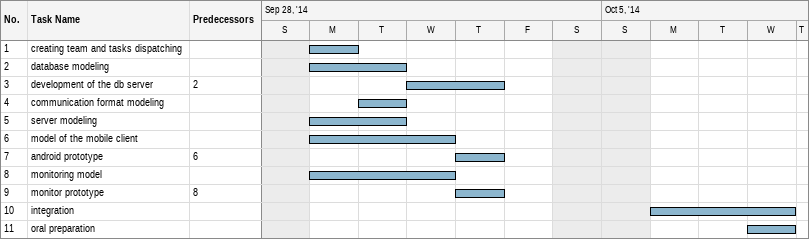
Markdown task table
| ID | Task | Start | Finish | Predecessors |
|---|---|---|---|---|
| 1 | creating team and tasks dispatching | 2014-09-29 | 2014-09-29 |  |
| 2 | database modeling | 2014-09-29 | 2014-09-30 |  |
| 3 | development of the db server | 2014-10-01 | 2014-10-02 | 2 |
| 4 | communication format modeling | 2014-09-30 | 2014-09-30 |  |
| 5 | server modeling | 2014-09-29 | 2014-09-30 |  |
| 6 | model of the mobile client | 2014-09-29 | 2014-10-01 |  |
| 7 | android prototype | 2014-10-02 | 2014-10-02 | 6 |
| 8 | monitoring model | 2014-09-29 | 2014-10-01 |  |
| 9 | monitor prototype | 2014-10-02 | 2014-10-02 | 8 |
| 10 | integration | 2014-10-06 | 2014-10-08 |  |
| 11 | oral preparation | 2014-10-08 | 2014-10-08 |  |
